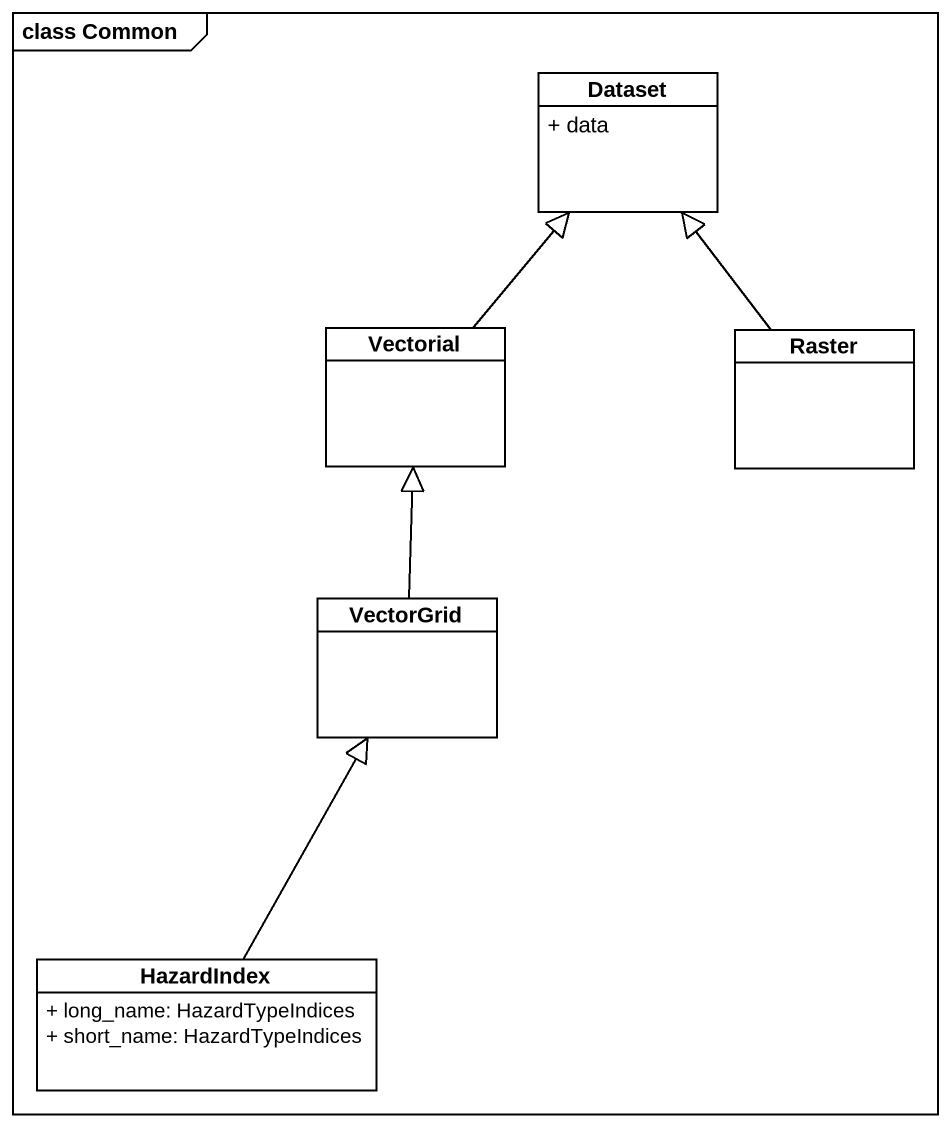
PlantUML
@startuml
mainframe class Common
hide circle
hide empty members
skinparam classAttributeIconSize 0
class Dataset {
  + data
}
class Vectorial
class Raster
class VectorGrid
class HazardIndex {
  + long_name: HazardTypeIndices
  + short_name: HazardTypeIndices
}
Vectorial -up-|> Dataset
Raster -up-|> Dataset
VectorGrid -up-|> Vectorial
HazardIndex -up-|> VectorGrid
@enduml
